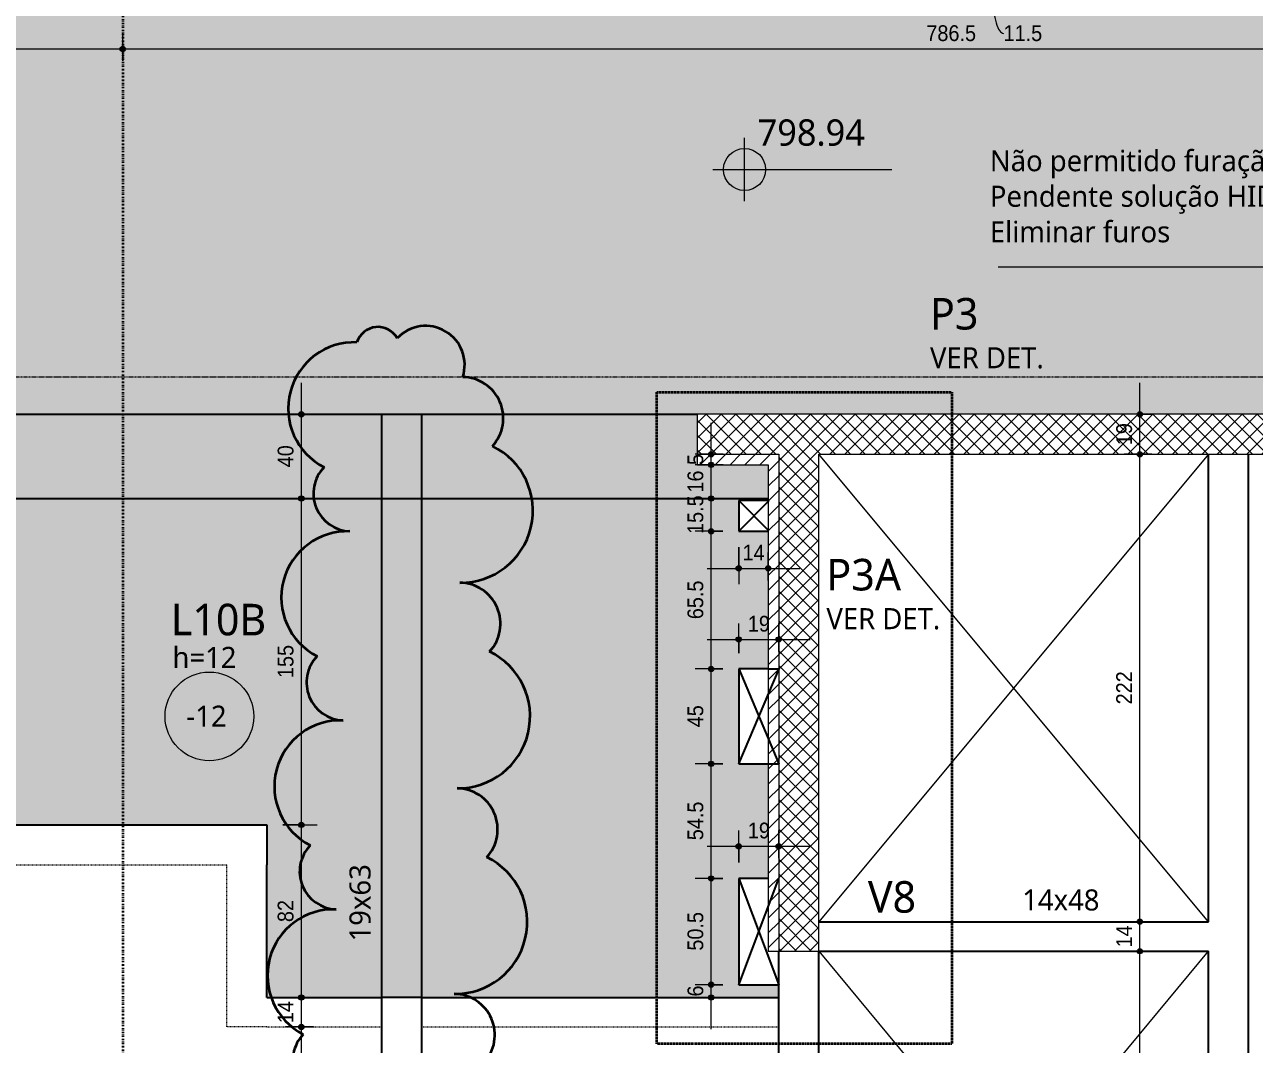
# Model space of a CAD drawing. Extents: x -1981 to 38708, y -3196 to 88064.
# Drawn here: x -705 to -121, y 408 to 892 of the extents above; entities that cross this region are included whole.
import ezdxf

# ---------------------------------------------------------------- set-up
doc = ezdxf.new("R2010")
doc.units = 0
for name, pattern in [('Aligning Line', [0.635, 0.3175, -0.3175]), ('Centro de 6 mm', [1.32, 0.6, -0.24, 0.24, -0.24]), ('Dash dot', [1.5875, 0.635, -0.47625, 0, -0.47625]), ('Hidden', [0.714375, 0.47625, -0.238125]), ('Traço', [0.635, 0.3175, -0.3175])]:
    doc.linetypes.add(name, pattern=pattern)
for name, color, linetype, lineweight in [('A-ANNO-DIMS', 7, 'Continuous', 9), ('A-ANNO-DIMS-50', 7, 'Continuous', 9), ('A-DETL', 7, 'Hidden', 18), ('A-DETL-GENF', 7, 'Continuous', 18), ('A-DETL-THIN', 7, 'Continuous', 25), ('A-FLOR', 7, 'Continuous', 25), ('A-FLOR-IDEN', 7, 'Continuous', 9), ('G-ANNO-DIMS', 7, 'Continuous', 9), ('G-ANNO-SYMB', 7, 'Continuous', 9), ('G-ANNO-TEXT', 7, 'Continuous', 9), ('S-BEAM', 7, 'Continuous', 25), ('S-BEAM-HDLN', 7, 'Traço', 25), ('S-BEAM-IDEN', 7, 'Continuous', 9), ('S-COLS', 7, 'Continuous', 25), ('S-COLS-IDEN', 7, 'Continuous', 9), ('S-GRID', 7, 'Continuous', 9)]:
    doc.layers.add(name, color=color, linetype=linetype, lineweight=lineweight)
doc.layers.add('G-ANNO-REVC', color=1, linetype='Continuous', lineweight=35, true_color=0xff0000)
doc.styles.add('Arial_1', font='arial.ttf', dxfattribs={"width": 0.9, "height": 7.5})
doc.styles.add('Gadugi', font='gadugi.ttf', dxfattribs={"height": 0.2})
doc.styles.add('Gadugi_1', font='gadugi.ttf', dxfattribs={"height": 15})
doc.styles.add('Gadugi_2', font='gadugi.ttf', dxfattribs={"height": 10})
doc.styles.add('Gadugi_3', font='gadugi.ttf', dxfattribs={"height": 12.5})
doc.dimstyles.new('PED_1_5mm_ESQ', dxfattribs={"dimscale": 30.48, "dimtxt": 7.651945, "dimasz": 0.328084, "dimexe": 0.246063, "dimexo": 0.246063, "dimgap": 0.049213, "dimtad": 1, "dimdec": 1, "dimrnd": 0.5, "dimdsep": 46, "dimtxsty": 'Arial_1', "dimblk1": 'DOTSMALL', "dimblk2": 'DOTSMALL', "dimsah": 1, "dimcen": 0.09, "dimdle": 0.492126, "dimazin": 0, "dimtfac": 1, "dimtdec": 4, "dimtix": 1, "dimtmove": 0, "dimatfit": 3, "dimfxl": 1, "dimtvp": 1, "dimtolj": 1, "dimtzin": 0, "dimarcsym": 2})
doc.dimstyles.new('PED_1_5mm_ESQ_1', dxfattribs={"dimscale": 30.48, "dimtxt": 7.651945, "dimasz": 0.328084, "dimexe": 0.246063, "dimexo": 0.246063, "dimgap": 0.049213, "dimtad": 1, "dimdec": 1, "dimrnd": 0.5, "dimdsep": 46, "dimtxsty": 'Arial_1', "dimblk1": 'DOTSMALL', "dimblk2": 'DOTSMALL', "dimsah": 1, "dimcen": 0.09, "dimdle": 0.492126, "dimazin": 0, "dimtfac": 1, "dimtdec": 4, "dimtix": 1, "dimtmove": 1, "dimatfit": 3, "dimfxl": 1, "dimtvp": 1, "dimtolj": 1, "dimtzin": 0, "dimarcsym": 2})

# ---------------------------------------------------------------- blocks, each defined once
blk = doc.blocks.new('PED_TAG_PILAR_R04 - PILAR VER DET_-2523782-PL D 001 - FORMA DO 1º PAVIMENTO')
at = {"layer": 'S-COLS-IDEN', "insert": (0.115, -0.633), "char_height": 0.2, "width": 1.37089, "attachment_point": 1, "style": 'Gadugi'}
blk.add_mtext('VER DET.', dxfattribs=at)
blk = doc.blocks.new('Elevações de ponto - M_Cota de elevação - Alvo preenchido-10609-PL D 001 - FORMA DO 1º PAVIMENTO')
at = {"layer": 'G-ANNO-DIMS'}
h = blk.add_hatch(color=256, dxfattribs=at)
edge = h.paths.add_edge_path(flags=0)
edge.add_line((0, 0), (-0.2, 0))
edge.add_arc((0, 0), 0.2, 90, 180, ccw=False)
edge.add_line((0, 0.2), (0, 0))
h = blk.add_hatch(color=256, dxfattribs=at)
edge = h.paths.add_edge_path(flags=0)
edge.add_line((0, 0), (0.2, 0))
edge.add_arc((0, 0), 0.2, 270, 360, ccw=False)
edge.add_line((0, -0.2), (0, 0))
for p, q in [((0, -0.3), (0, 0.3)), ((-0.3, 0), (1.4, 0))]:
    blk.add_line(p, q, dxfattribs=at)
blk.add_circle((0, 0), 0.2, dxfattribs=at)
blk = doc.blocks.new('PED_TAG_LAJE_R03 - TÍTULO_ESPESSURA_REBAIXO-2582888-PL D 001 - FORMA DO 1º PAVIMENTO')
at = {"layer": 'A-FLOR-IDEN'}
blk.add_circle((-0.108, -0.761), 0.421, dxfattribs=at)
blk = doc.blocks.new('DIMBLOCK7-PL D 001 - FORMA DO 1º PAVIMENTO')
at = {"layer": 'A-ANNO-DIMS-50', "transparency": 16777216}
h = blk.add_hatch(color=256, dxfattribs=at)
edge = h.paths.add_edge_path(flags=0)
edge.add_arc((-1400.36, 880.67), 1.25, 0, 360)
h = blk.add_hatch(color=256, dxfattribs=at)
edge = h.paths.add_edge_path(flags=0)
edge.add_arc((-658.86, 880.67), 1.25, 0, 360)
for p, q in [((-1400.36, 714.62), (-1400.36, 888.17)), ((-658.86, 874.94), (-658.86, 888.17)), ((-1400.36, 880.67), (-658.86, 880.67)), ((-1400.36, 880.67), (-1400.36, 714.62)), ((-658.86, 880.67), (-658.86, 874.94))]:
    blk.add_line(p, q, dxfattribs=at)
for centre in [(-1400.36, 880.67), (-658.86, 880.67)]:
    blk.add_circle(centre, 1.25, dxfattribs=at)
at = {"layer": 'A-ANNO-DIMS-50', "color": 0, "transparency": 16777216, "insert": (-1041.27, 891.9), "char_height": 7.5, "width": 27.9708, "attachment_point": 1, "line_spacing_factor": 0.941778, "style": 'Arial_1'}
blk.add_mtext('741.5', dxfattribs=at)
blk = doc.blocks.new('_DotSmall')
at = {"color": 0, "linetype": 'ByBlock', "const_width": 0.5}
blk.add_lwpolyline([(-0.0625, 0, 1), (0.0625, 0, 1)], format="xyb", close=True, dxfattribs=at)
blk = doc.blocks.new('DIMBLOCK8-PL D 001 - FORMA DO 1º PAVIMENTO')
at = {"layer": 'A-ANNO-DIMS-50', "transparency": 16777216}
h = blk.add_hatch(color=256, dxfattribs=at)
edge = h.paths.add_edge_path(flags=0)
edge.add_arc((-658.86, 880.67), 1.25, 0, 360)
h = blk.add_hatch(color=256, dxfattribs=at)
edge = h.paths.add_edge_path(flags=0)
edge.add_arc((127.64, 880.67), 1.25, 0, 360)
for p, q in [((-658.86, 874.94), (-658.86, 888.17)), ((127.64, 874.94), (127.64, 888.17)), ((-658.86, 880.67), (127.64, 880.67)), ((-658.86, 880.67), (-658.86, 874.94)), ((127.64, 880.67), (127.64, 874.94))]:
    blk.add_line(p, q, dxfattribs=at)
for centre in [(-658.86, 880.67), (127.64, 880.67)]:
    blk.add_circle(centre, 1.25, dxfattribs=at)
at = {"layer": 'A-ANNO-DIMS-50', "color": 0, "transparency": 16777216, "insert": (-277.27, 891.9), "char_height": 7.5, "width": 27.9708, "attachment_point": 1, "line_spacing_factor": 0.941778, "style": 'Arial_1'}
blk.add_mtext('786.5', dxfattribs=at)
blk = doc.blocks.new('DIMBLOCK74-PL D 001 - FORMA DO 1º PAVIMENTO')
at = {"layer": 'A-ANNO-DIMS-50', "transparency": 16777216}
h = blk.add_hatch(color=256, dxfattribs=at)
edge = h.paths.add_edge_path(flags=0)
edge.add_arc((-574.05, 416.12), 1.25, 0, 360)
h = blk.add_hatch(color=256, dxfattribs=at)
edge = h.paths.add_edge_path(flags=0)
edge.add_arc((-574.05, -7.88), 1.25, 0, 360)
for p, q in [((-568.32, 416.12), (-581.55, 416.12)), ((-574.05, -7.88), (-574.05, 416.12)), ((-574.05, 416.12), (-568.32, 416.12)), ((-568.32, -7.88), (-581.55, -7.88)), ((-574.05, -7.88), (-568.32, -7.88))]:
    blk.add_line(p, q, dxfattribs=at)
for centre in [(-574.05, 416.12), (-574.05, -7.88)]:
    blk.add_circle(centre, 1.25, dxfattribs=at)
at = {"layer": 'A-ANNO-DIMS-50', "color": 0, "transparency": 16777216, "insert": (-585.29, 196.35), "char_height": 7.5, "width": 18.6472, "attachment_point": 1, "rotation": 90, "line_spacing_factor": 0.941778, "style": 'Arial_1'}
blk.add_mtext('424', dxfattribs=at)
blk = doc.blocks.new('DIMBLOCK75-PL D 001 - FORMA DO 1º PAVIMENTO')
at = {"layer": 'A-ANNO-DIMS-50', "transparency": 16777216}
h = blk.add_hatch(color=256, dxfattribs=at)
edge = h.paths.add_edge_path(flags=0)
edge.add_arc((-574.05, 430.12), 1.25, 0, 360)
h = blk.add_hatch(color=256, dxfattribs=at)
edge = h.paths.add_edge_path(flags=0)
edge.add_arc((-574.05, 416.12), 1.25, 0, 360)
for p, q in [((-568.32, 430.12), (-581.55, 430.12)), ((-574.05, 416.12), (-574.05, 430.12)), ((-574.05, 430.12), (-568.32, 430.12)), ((-568.32, 416.12), (-581.55, 416.12)), ((-574.05, 416.12), (-568.32, 416.12))]:
    blk.add_line(p, q, dxfattribs=at)
for centre in [(-574.05, 430.12), (-574.05, 416.12)]:
    blk.add_circle(centre, 1.25, dxfattribs=at)
at = {"layer": 'A-ANNO-DIMS-50', "color": 0, "transparency": 16777216, "insert": (-585.29, 417.94), "char_height": 7.5, "width": 12.4315, "attachment_point": 1, "rotation": 90, "line_spacing_factor": 0.941778, "style": 'Arial_1'}
blk.add_mtext('14', dxfattribs=at)
blk = doc.blocks.new('DIMBLOCK76-PL D 001 - FORMA DO 1º PAVIMENTO')
at = {"layer": 'A-ANNO-DIMS-50', "transparency": 16777216}
h = blk.add_hatch(color=256, dxfattribs=at)
edge = h.paths.add_edge_path(flags=0)
edge.add_arc((-574.05, 512.12), 1.25, 0, 360)
h = blk.add_hatch(color=256, dxfattribs=at)
edge = h.paths.add_edge_path(flags=0)
edge.add_arc((-574.05, 430.12), 1.25, 0, 360)
for p, q in [((-582.86, 512.12), (-566.55, 512.12)), ((-574.05, 512.12), (-582.86, 512.12)), ((-574.05, 430.12), (-574.05, 512.12)), ((-568.32, 430.12), (-581.55, 430.12)), ((-574.05, 430.12), (-568.32, 430.12))]:
    blk.add_line(p, q, dxfattribs=at)
for centre in [(-574.05, 512.12), (-574.05, 430.12)]:
    blk.add_circle(centre, 1.25, dxfattribs=at)
at = {"layer": 'A-ANNO-DIMS-50', "color": 0, "transparency": 16777216, "insert": (-585.29, 465.94), "char_height": 7.5, "width": 12.4315, "attachment_point": 1, "rotation": 90, "line_spacing_factor": 0.941778, "style": 'Arial_1'}
blk.add_mtext('82', dxfattribs=at)
blk = doc.blocks.new('DIMBLOCK77-PL D 001 - FORMA DO 1º PAVIMENTO')
at = {"layer": 'A-ANNO-DIMS-50', "transparency": 16777216}
h = blk.add_hatch(color=256, dxfattribs=at)
edge = h.paths.add_edge_path(flags=0)
edge.add_arc((-574.05, 667.12), 1.25, 0, 360)
h = blk.add_hatch(color=256, dxfattribs=at)
edge = h.paths.add_edge_path(flags=0)
edge.add_arc((-574.05, 512.12), 1.25, 0, 360)
for p, q in [((-568.32, 667.12), (-581.55, 667.12)), ((-574.05, 512.12), (-574.05, 667.12)), ((-574.05, 667.12), (-568.32, 667.12)), ((-582.86, 512.12), (-566.55, 512.12)), ((-574.05, 512.12), (-582.86, 512.12))]:
    blk.add_line(p, q, dxfattribs=at)
for centre in [(-574.05, 667.12), (-574.05, 512.12)]:
    blk.add_circle(centre, 1.25, dxfattribs=at)
at = {"layer": 'A-ANNO-DIMS-50', "color": 0, "transparency": 16777216, "insert": (-585.29, 581.85), "char_height": 7.5, "width": 18.6472, "attachment_point": 1, "rotation": 90, "line_spacing_factor": 0.941778, "style": 'Arial_1'}
blk.add_mtext('155', dxfattribs=at)
blk = doc.blocks.new('DIMBLOCK78-PL D 001 - FORMA DO 1º PAVIMENTO')
at = {"layer": 'A-ANNO-DIMS-50', "transparency": 16777216}
h = blk.add_hatch(color=256, dxfattribs=at)
edge = h.paths.add_edge_path(flags=0)
edge.add_arc((-574.05, 707.12), 1.25, 0, 360)
h = blk.add_hatch(color=256, dxfattribs=at)
edge = h.paths.add_edge_path(flags=0)
edge.add_arc((-574.05, 667.12), 1.25, 0, 360)
for p, q in [((-574.05, 667.12), (-574.05, 722.12)), ((-568.32, 707.12), (-581.55, 707.12)), ((-574.05, 707.12), (-568.32, 707.12)), ((-568.32, 667.12), (-581.55, 667.12)), ((-574.05, 667.12), (-568.32, 667.12))]:
    blk.add_line(p, q, dxfattribs=at)
for centre in [(-574.05, 707.12), (-574.05, 667.12)]:
    blk.add_circle(centre, 1.25, dxfattribs=at)
at = {"layer": 'A-ANNO-DIMS-50', "color": 0, "transparency": 16777216, "insert": (-585.29, 681.94), "char_height": 7.5, "width": 12.4315, "attachment_point": 1, "rotation": 90, "line_spacing_factor": 0.941778, "style": 'Arial_1'}
blk.add_mtext('40', dxfattribs=at)
blk = doc.blocks.new('DIMBLOCK91-PL D 001 - FORMA DO 1º PAVIMENTO')
at = {"layer": 'A-ANNO-DIMS-50', "transparency": 16777216}
h = blk.add_hatch(color=256, dxfattribs=at)
edge = h.paths.add_edge_path(flags=0)
edge.add_arc((-175.87, 452.12), 1.25, 0, 360)
h = blk.add_hatch(color=256, dxfattribs=at)
edge = h.paths.add_edge_path(flags=0)
edge.add_arc((-175.87, 229.12), 1.25, 0, 360)
for p, q in [((-170.14, 452.12), (-183.37, 452.12)), ((-175.87, 229.12), (-175.87, 452.12)), ((-175.87, 452.12), (-170.14, 452.12)), ((-170.14, 229.12), (-183.37, 229.12)), ((-175.87, 229.12), (-170.14, 229.12))]:
    blk.add_line(p, q, dxfattribs=at)
for centre in [(-175.87, 452.12), (-175.87, 229.12)]:
    blk.add_circle(centre, 1.25, dxfattribs=at)
at = {"layer": 'A-ANNO-DIMS-50', "color": 0, "transparency": 16777216, "insert": (-187.11, 332.85), "char_height": 7.5, "width": 18.6472, "attachment_point": 1, "rotation": 90, "line_spacing_factor": 0.941778, "style": 'Arial_1'}
blk.add_mtext('223', dxfattribs=at)
blk = doc.blocks.new('DIMBLOCK92-PL D 001 - FORMA DO 1º PAVIMENTO')
at = {"layer": 'A-ANNO-DIMS-50', "transparency": 16777216}
h = blk.add_hatch(color=256, dxfattribs=at)
edge = h.paths.add_edge_path(flags=0)
edge.add_arc((-175.87, 466.12), 1.25, 0, 360)
h = blk.add_hatch(color=256, dxfattribs=at)
edge = h.paths.add_edge_path(flags=0)
edge.add_arc((-175.87, 452.12), 1.25, 0, 360)
for p, q in [((-170.14, 466.12), (-183.37, 466.12)), ((-175.87, 452.12), (-175.87, 466.12)), ((-175.87, 466.12), (-170.14, 466.12)), ((-170.14, 452.12), (-183.37, 452.12)), ((-175.87, 452.12), (-170.14, 452.12))]:
    blk.add_line(p, q, dxfattribs=at)
for centre in [(-175.87, 466.12), (-175.87, 452.12)]:
    blk.add_circle(centre, 1.25, dxfattribs=at)
at = {"layer": 'A-ANNO-DIMS-50', "color": 0, "transparency": 16777216, "insert": (-187.11, 453.94), "char_height": 7.5, "width": 12.4315, "attachment_point": 1, "rotation": 90, "line_spacing_factor": 0.941778, "style": 'Arial_1'}
blk.add_mtext('14', dxfattribs=at)
blk = doc.blocks.new('DIMBLOCK93-PL D 001 - FORMA DO 1º PAVIMENTO')
at = {"layer": 'A-ANNO-DIMS-50', "transparency": 16777216}
h = blk.add_hatch(color=256, dxfattribs=at)
edge = h.paths.add_edge_path(flags=0)
edge.add_arc((-175.87, 688.12), 1.25, 0, 360)
h = blk.add_hatch(color=256, dxfattribs=at)
edge = h.paths.add_edge_path(flags=0)
edge.add_arc((-175.87, 466.12), 1.25, 0, 360)
for p, q in [((-170.14, 688.12), (-183.37, 688.12)), ((-175.87, 466.12), (-175.87, 688.12)), ((-175.87, 688.12), (-170.14, 688.12)), ((-170.14, 466.12), (-183.37, 466.12)), ((-175.87, 466.12), (-170.14, 466.12))]:
    blk.add_line(p, q, dxfattribs=at)
for centre in [(-175.87, 688.12), (-175.87, 466.12)]:
    blk.add_circle(centre, 1.25, dxfattribs=at)
at = {"layer": 'A-ANNO-DIMS-50', "color": 0, "transparency": 16777216, "insert": (-187.11, 569.35), "char_height": 7.5, "width": 18.6472, "attachment_point": 1, "rotation": 90, "line_spacing_factor": 0.941778, "style": 'Arial_1'}
blk.add_mtext('222', dxfattribs=at)
blk = doc.blocks.new('DIMBLOCK94-PL D 001 - FORMA DO 1º PAVIMENTO')
at = {"layer": 'A-ANNO-DIMS-50', "transparency": 16777216}
h = blk.add_hatch(color=256, dxfattribs=at)
edge = h.paths.add_edge_path(flags=0)
edge.add_arc((-175.87, 707.12), 1.25, 0, 360)
h = blk.add_hatch(color=256, dxfattribs=at)
edge = h.paths.add_edge_path(flags=0)
edge.add_arc((-175.87, 688.12), 1.25, 0, 360)
for p, q in [((-175.87, 688.12), (-175.87, 722.12)), ((-170.14, 707.12), (-183.37, 707.12)), ((-175.87, 707.12), (-170.14, 707.12)), ((-170.14, 688.12), (-183.37, 688.12)), ((-175.87, 688.12), (-170.14, 688.12))]:
    blk.add_line(p, q, dxfattribs=at)
for centre in [(-175.87, 707.12), (-175.87, 688.12)]:
    blk.add_circle(centre, 1.25, dxfattribs=at)
at = {"layer": 'A-ANNO-DIMS-50', "color": 0, "transparency": 16777216, "insert": (-187.11, 692.44), "char_height": 7.5, "width": 12.4315, "attachment_point": 1, "rotation": 90, "line_spacing_factor": 0.941778, "style": 'Arial_1'}
blk.add_mtext('19', dxfattribs=at)
blk = doc.blocks.new('DIMBLOCK242-PL D 001 - FORMA DO 1º PAVIMENTO')
at = {"layer": 'A-ANNO-DIMS-50', "transparency": 16777216}
h = blk.add_hatch(color=256, dxfattribs=at)
edge = h.paths.add_edge_path(flags=0)
edge.add_arc((-379.47, 436.21), 1.25, 0, 360)
h = blk.add_hatch(color=256, dxfattribs=at)
edge = h.paths.add_edge_path(flags=0)
edge.add_arc((-379.47, 430.12), 1.25, 0, 360)
for p, q in [((-373.86, 436.21), (-386.97, 436.21)), ((-379.47, 415.12), (-379.47, 436.21)), ((-379.47, 436.21), (-373.86, 436.21)), ((-373.74, 430.12), (-386.97, 430.12)), ((-379.47, 430.12), (-373.74, 430.12))]:
    blk.add_line(p, q, dxfattribs=at)
for centre in [(-379.47, 436.21), (-379.47, 430.12)]:
    blk.add_circle(centre, 1.25, dxfattribs=at)
at = {"layer": 'A-ANNO-DIMS-50', "color": 0, "transparency": 16777216, "insert": (-390.7, 430.58), "char_height": 7.5, "width": 6.2157, "attachment_point": 1, "rotation": 90, "line_spacing_factor": 0.941778, "style": 'Arial_1'}
blk.add_mtext('6', dxfattribs=at)
blk = doc.blocks.new('DIMBLOCK243-PL D 001 - FORMA DO 1º PAVIMENTO')
at = {"layer": 'A-ANNO-DIMS-50', "transparency": 16777216}
h = blk.add_hatch(color=256, dxfattribs=at)
edge = h.paths.add_edge_path(flags=0)
edge.add_arc((-379.47, 486.68), 1.25, 0, 360)
h = blk.add_hatch(color=256, dxfattribs=at)
edge = h.paths.add_edge_path(flags=0)
edge.add_arc((-379.47, 436.21), 1.25, 0, 360)
for p, q in [((-373.86, 486.68), (-386.97, 486.68)), ((-379.47, 436.21), (-379.47, 486.68)), ((-379.47, 486.68), (-373.86, 486.68)), ((-373.86, 436.21), (-386.97, 436.21)), ((-379.47, 436.21), (-373.86, 436.21))]:
    blk.add_line(p, q, dxfattribs=at)
for centre in [(-379.47, 486.68), (-379.47, 436.21)]:
    blk.add_circle(centre, 1.25, dxfattribs=at)
at = {"layer": 'A-ANNO-DIMS-50', "color": 0, "transparency": 16777216, "insert": (-390.7, 452.38), "char_height": 7.5, "width": 21.7551, "attachment_point": 1, "rotation": 90, "line_spacing_factor": 0.941778, "style": 'Arial_1'}
blk.add_mtext('50.5', dxfattribs=at)
blk = doc.blocks.new('DIMBLOCK244-PL D 001 - FORMA DO 1º PAVIMENTO')
at = {"layer": 'A-ANNO-DIMS-50', "transparency": 16777216}
h = blk.add_hatch(color=256, dxfattribs=at)
edge = h.paths.add_edge_path(flags=0)
edge.add_arc((-379.47, 541.1), 1.25, 0, 360)
h = blk.add_hatch(color=256, dxfattribs=at)
edge = h.paths.add_edge_path(flags=0)
edge.add_arc((-379.47, 486.68), 1.25, 0, 360)
for p, q in [((-373.86, 541.1), (-386.97, 541.1)), ((-379.47, 486.68), (-379.47, 541.1)), ((-379.47, 541.1), (-373.86, 541.1)), ((-373.86, 486.68), (-386.97, 486.68)), ((-379.47, 486.68), (-373.86, 486.68))]:
    blk.add_line(p, q, dxfattribs=at)
for centre in [(-379.47, 541.1), (-379.47, 486.68)]:
    blk.add_circle(centre, 1.25, dxfattribs=at)
at = {"layer": 'A-ANNO-DIMS-50', "color": 0, "transparency": 16777216, "insert": (-390.7, 504.82), "char_height": 7.5, "width": 21.7551, "attachment_point": 1, "rotation": 90, "line_spacing_factor": 0.941778, "style": 'Arial_1'}
blk.add_mtext('54.5', dxfattribs=at)
blk = doc.blocks.new('DIMBLOCK245-PL D 001 - FORMA DO 1º PAVIMENTO')
at = {"layer": 'A-ANNO-DIMS-50', "transparency": 16777216}
h = blk.add_hatch(color=256, dxfattribs=at)
edge = h.paths.add_edge_path(flags=0)
edge.add_arc((-379.47, 586.17), 1.25, 0, 360)
h = blk.add_hatch(color=256, dxfattribs=at)
edge = h.paths.add_edge_path(flags=0)
edge.add_arc((-379.47, 541.1), 1.25, 0, 360)
for p, q in [((-373.86, 586.17), (-386.97, 586.17)), ((-379.47, 541.1), (-379.47, 586.17)), ((-379.47, 586.17), (-373.86, 586.17)), ((-373.86, 541.1), (-386.97, 541.1)), ((-379.47, 541.1), (-373.86, 541.1))]:
    blk.add_line(p, q, dxfattribs=at)
for centre in [(-379.47, 586.17), (-379.47, 541.1)]:
    blk.add_circle(centre, 1.25, dxfattribs=at)
at = {"layer": 'A-ANNO-DIMS-50', "color": 0, "transparency": 16777216, "insert": (-390.7, 558.46), "char_height": 7.5, "width": 12.4315, "attachment_point": 1, "rotation": 90, "line_spacing_factor": 0.941778, "style": 'Arial_1'}
blk.add_mtext('45', dxfattribs=at)
blk = doc.blocks.new('DIMBLOCK246-PL D 001 - FORMA DO 1º PAVIMENTO')
at = {"layer": 'A-ANNO-DIMS-50', "transparency": 16777216}
h = blk.add_hatch(color=256, dxfattribs=at)
edge = h.paths.add_edge_path(flags=0)
edge.add_arc((-379.47, 651.58), 1.25, 0, 360)
h = blk.add_hatch(color=256, dxfattribs=at)
edge = h.paths.add_edge_path(flags=0)
edge.add_arc((-379.47, 586.17), 1.25, 0, 360)
for p, q in [((-373.86, 651.58), (-386.97, 651.58)), ((-379.47, 586.17), (-379.47, 651.58)), ((-379.47, 651.58), (-373.86, 651.58)), ((-373.86, 586.17), (-386.97, 586.17)), ((-379.47, 586.17), (-373.86, 586.17))]:
    blk.add_line(p, q, dxfattribs=at)
for centre in [(-379.47, 651.58), (-379.47, 586.17)]:
    blk.add_circle(centre, 1.25, dxfattribs=at)
at = {"layer": 'A-ANNO-DIMS-50', "color": 0, "transparency": 16777216, "insert": (-390.7, 609.81), "char_height": 7.5, "width": 21.7551, "attachment_point": 1, "rotation": 90, "line_spacing_factor": 0.941778, "style": 'Arial_1'}
blk.add_mtext('65.5', dxfattribs=at)
blk = doc.blocks.new('DIMBLOCK247-PL D 001 - FORMA DO 1º PAVIMENTO')
at = {"layer": 'A-ANNO-DIMS-50', "transparency": 16777216}
h = blk.add_hatch(color=256, dxfattribs=at)
edge = h.paths.add_edge_path(flags=0)
edge.add_arc((-379.47, 667.12), 1.25, 0, 360)
h = blk.add_hatch(color=256, dxfattribs=at)
edge = h.paths.add_edge_path(flags=0)
edge.add_arc((-379.47, 651.58), 1.25, 0, 360)
for p, q in [((-373.74, 667.12), (-386.97, 667.12)), ((-379.47, 651.58), (-379.47, 667.12)), ((-379.47, 667.12), (-373.74, 667.12)), ((-373.86, 651.58), (-386.97, 651.58)), ((-379.47, 651.58), (-373.86, 651.58))]:
    blk.add_line(p, q, dxfattribs=at)
for centre in [(-379.47, 667.12), (-379.47, 651.58)]:
    blk.add_circle(centre, 1.25, dxfattribs=at)
at = {"layer": 'A-ANNO-DIMS-50', "color": 0, "transparency": 16777216, "insert": (-390.7, 650.29), "char_height": 7.5, "width": 21.7551, "attachment_point": 1, "rotation": 90, "line_spacing_factor": 0.941778, "style": 'Arial_1'}
blk.add_mtext('15.5', dxfattribs=at)
blk = doc.blocks.new('DIMBLOCK248-PL D 001 - FORMA DO 1º PAVIMENTO')
at = {"layer": 'A-ANNO-DIMS-50', "transparency": 16777216}
h = blk.add_hatch(color=256, dxfattribs=at)
edge = h.paths.add_edge_path(flags=0)
edge.add_arc((-379.47, 683.12), 1.25, 0, 360)
h = blk.add_hatch(color=256, dxfattribs=at)
edge = h.paths.add_edge_path(flags=0)
edge.add_arc((-379.47, 667.12), 1.25, 0, 360)
for p, q in [((-373.74, 683.12), (-386.97, 683.12)), ((-379.47, 667.12), (-379.47, 683.12)), ((-379.47, 683.12), (-373.74, 683.12)), ((-373.74, 667.12), (-386.97, 667.12)), ((-379.47, 667.12), (-373.74, 667.12))]:
    blk.add_line(p, q, dxfattribs=at)
for centre in [(-379.47, 683.12), (-379.47, 667.12)]:
    blk.add_circle(centre, 1.25, dxfattribs=at)
at = {"layer": 'A-ANNO-DIMS-50', "color": 0, "transparency": 16777216, "insert": (-390.7, 669.94), "char_height": 7.5, "width": 12.4315, "attachment_point": 1, "rotation": 90, "line_spacing_factor": 0.941778, "style": 'Arial_1'}
blk.add_mtext('16', dxfattribs=at)
blk = doc.blocks.new('DIMBLOCK249-PL D 001 - FORMA DO 1º PAVIMENTO')
at = {"layer": 'A-ANNO-DIMS-50', "transparency": 16777216}
h = blk.add_hatch(color=256, dxfattribs=at)
edge = h.paths.add_edge_path(flags=0)
edge.add_arc((-379.47, 688.12), 1.25, 0, 360)
h = blk.add_hatch(color=256, dxfattribs=at)
edge = h.paths.add_edge_path(flags=0)
edge.add_arc((-379.47, 683.12), 1.25, 0, 360)
for p, q in [((-379.47, 683.12), (-379.47, 703.12)), ((-373.74, 688.12), (-386.97, 688.12)), ((-379.47, 688.12), (-373.74, 688.12)), ((-373.74, 683.12), (-386.97, 683.12)), ((-379.47, 683.12), (-373.74, 683.12))]:
    blk.add_line(p, q, dxfattribs=at)
for centre in [(-379.47, 688.12), (-379.47, 683.12)]:
    blk.add_circle(centre, 1.25, dxfattribs=at)
at = {"layer": 'A-ANNO-DIMS-50', "color": 0, "transparency": 16777216, "insert": (-390.7, 683.03), "char_height": 7.5, "width": 6.2157, "attachment_point": 1, "rotation": 90, "line_spacing_factor": 0.941778, "style": 'Arial_1'}
blk.add_mtext('5', dxfattribs=at)
blk = doc.blocks.new('DIMBLOCK250-PL D 001 - FORMA DO 1º PAVIMENTO')
at = {"layer": 'A-ANNO-DIMS-50', "transparency": 16777216}
h = blk.add_hatch(color=256, dxfattribs=at)
edge = h.paths.add_edge_path(flags=0)
edge.add_arc((-366.36, 633.96), 1.25, 0, 360)
h = blk.add_hatch(color=256, dxfattribs=at)
edge = h.paths.add_edge_path(flags=0)
edge.add_arc((-352.36, 633.96), 1.25, 0, 360)
for p, q in [((-366.36, 644.08), (-366.36, 626.46)), ((-366.36, 633.96), (-366.36, 644.08)), ((-352.36, 628.23), (-352.36, 641.46)), ((-381.36, 633.96), (-337.36, 633.96)), ((-352.36, 633.96), (-352.36, 628.23))]:
    blk.add_line(p, q, dxfattribs=at)
for centre in [(-366.36, 633.96), (-352.36, 633.96)]:
    blk.add_circle(centre, 1.25, dxfattribs=at)
at = {"layer": 'A-ANNO-DIMS-50', "color": 0, "transparency": 16777216, "insert": (-364.54, 645.2), "char_height": 7.5, "width": 12.4315, "attachment_point": 1, "line_spacing_factor": 0.941778, "style": 'Arial_1'}
blk.add_mtext('14', dxfattribs=at)
blk = doc.blocks.new('DIMBLOCK251-PL D 001 - FORMA DO 1º PAVIMENTO')
at = {"layer": 'A-ANNO-DIMS-50', "transparency": 16777216}
h = blk.add_hatch(color=256, dxfattribs=at)
edge = h.paths.add_edge_path(flags=0)
edge.add_arc((-366.36, 600.19), 1.25, 0, 360)
h = blk.add_hatch(color=256, dxfattribs=at)
edge = h.paths.add_edge_path(flags=0)
edge.add_arc((-347.36, 600.19), 1.25, 0, 360)
for p, q in [((-366.36, 593.67), (-366.36, 607.69)), ((-347.36, 594.45), (-347.36, 607.69)), ((-381.36, 600.19), (-332.36, 600.19)), ((-366.36, 600.19), (-366.36, 593.67)), ((-347.36, 600.19), (-347.36, 594.45))]:
    blk.add_line(p, q, dxfattribs=at)
for centre in [(-366.36, 600.19), (-347.36, 600.19)]:
    blk.add_circle(centre, 1.25, dxfattribs=at)
at = {"layer": 'A-ANNO-DIMS-50', "color": 0, "transparency": 16777216, "insert": (-362.04, 611.42), "char_height": 7.5, "width": 12.4315, "attachment_point": 1, "line_spacing_factor": 0.941778, "style": 'Arial_1'}
blk.add_mtext('19', dxfattribs=at)
blk = doc.blocks.new('DIMBLOCK252-PL D 001 - FORMA DO 1º PAVIMENTO')
at = {"layer": 'A-ANNO-DIMS-50', "transparency": 16777216}
h = blk.add_hatch(color=256, dxfattribs=at)
edge = h.paths.add_edge_path(flags=0)
edge.add_arc((-366.36, 501.96), 1.25, 0, 360)
h = blk.add_hatch(color=256, dxfattribs=at)
edge = h.paths.add_edge_path(flags=0)
edge.add_arc((-347.36, 501.96), 1.25, 0, 360)
for p, q in [((-366.36, 494.18), (-366.36, 509.46)), ((-347.36, 496.23), (-347.36, 509.46)), ((-381.36, 501.96), (-332.36, 501.96)), ((-366.36, 501.96), (-366.36, 494.18)), ((-347.36, 501.96), (-347.36, 496.23))]:
    blk.add_line(p, q, dxfattribs=at)
for centre in [(-366.36, 501.96), (-347.36, 501.96)]:
    blk.add_circle(centre, 1.25, dxfattribs=at)
at = {"layer": 'A-ANNO-DIMS-50', "color": 0, "transparency": 16777216, "insert": (-362.04, 513.2), "char_height": 7.5, "width": 12.4315, "attachment_point": 1, "line_spacing_factor": 0.941778, "style": 'Arial_1'}
blk.add_mtext('19', dxfattribs=at)
blk = doc.blocks.new('DIMBLOCK278-PL D 001 - FORMA DO 1º PAVIMENTO')
at = {"layer": 'A-ANNO-DIMS-50', "transparency": 16777216}
h = blk.add_hatch(color=256, dxfattribs=at)
edge = h.paths.add_edge_path(flags=0)
edge.add_arc((-251.36, 905.02), 1.25, 0, 360)
h = blk.add_hatch(color=256, dxfattribs=at)
edge = h.paths.add_edge_path(flags=0)
edge.add_arc((-239.86, 905.02), 1.25, 0, 360)
for p, q in [((-251.36, 930.62), (-251.36, 897.52)), ((-251.36, 905.02), (-251.36, 930.62)), ((-239.86, 930.62), (-239.86, 897.52)), ((-239.86, 905.02), (-239.86, 930.62)), ((-251.36, 905.02), (-224.86, 905.02))]:
    blk.add_line(p, q, dxfattribs=at)
for centre in [(-251.36, 905.02), (-239.86, 905.02)]:
    blk.add_circle(centre, 1.25, dxfattribs=at)
blk.add_ellipse((-240.61, 905.02), major_axis=(0, 16.96), ratio=0.294985, start_param=1.570796, end_param=3.141593, dxfattribs=at)
at = {"layer": 'A-ANNO-DIMS-50', "color": 0, "transparency": 16777216, "insert": (-240.61, 891.9), "char_height": 7.5, "width": 21.7551, "attachment_point": 1, "line_spacing_factor": 0.941778, "style": 'Arial_1'}
blk.add_mtext('11.5', dxfattribs=at)
blk = doc.blocks.new('Family - ___-3852453-PL D 001 - FORMA DO 1º PAVIMENTO')
at = {"layer": 'G-ANNO-REVC'}
for centre, radius, start, end in [((-537.64, 738.01), 10.59, 30.01139, 161.8217), ((-515.01, 730.58), 18.53, 341.8217, 136.61294), ((-548.85, 709.9), 31.44, 87.90599, 242.69723), ((-497.67, 705.27), 19.53, 317.4029, 89.21322), ((-498.27, 661.33), 34.18, 269.21322, 64.00445), ((-550.33, 669.5), 17.97, 136.09568, 267.90599), ((-552.13, 620.12), 31.44, 87.90599, 242.69723), ((-499.01, 607.62), 19.53, 317.4029, 89.21322), ((-553.61, 579.72), 17.97, 136.09568, 267.90599), ((-499.61, 563.68), 34.18, 269.21322, 64.00445), ((-555.42, 530.34), 31.44, 87.90599, 242.69723), ((-500.35, 509.97), 19.53, 317.4029, 89.21322), ((-556.89, 489.94), 17.97, 136.09568, 267.90599), ((-500.95, 466.03), 34.18, 269.21322, 64.00445), ((-558.7, 440.57), 31.44, 87.90599, 242.69723), ((-501.69, 412.33), 19.53, 317.4029, 89.21322), ((-560.18, 400.17), 17.97, 136.09568, 267.90599)]:
    blk.add_arc(centre, radius, start, end, dxfattribs=at)

msp = doc.modelspace()

# ---------------------------------------------------------------- hatches: boundary and pattern name
at = {"layer": 'A-DETL-GENF', "true_color": 0x0000ff}
h = msp.add_hatch(dxfattribs=at)
h.set_pattern_fill('FP_2', color=5, style=0, pattern_type=2)
h.set_pattern_definition([(45, (0, 0), (-3.535534, 3.535534), []), (135, (0, 0), (-3.535534, -3.535534), [])])
h.paths.add_polyline_path([(112.14, 452.12), (112.14, 688.12), (150.88, 688.12), (150.88, 707.12), (-386.11, 707.12), (-386.11, 688.12), (-347.36, 688.12), (-347.36, 452.12), (-328.36, 452.12), (-328.36, 688.12), (93.14, 688.12), (93.14, 452.12)], flags=0)
at = {"layer": 'A-DETL-GENF', "true_color": 0x808080}
h = msp.add_hatch(dxfattribs=at)
h.set_pattern_fill('FP_1', color=8, style=0, pattern_type=2)
h.set_pattern_definition([(45, (0, 0), (-3.535534, 3.535534), [])])
h.paths.add_polyline_path([(-347.36, 452.12), (-347.36, 688.12), (-386.11, 688.12), (-386.11, 683.12), (-352.36, 683.12), (-352.36, 452.12)], flags=0)
at = {"layer": 'A-FLOR', "true_color": 0xccffcc}
msp.add_hatch(color=254, dxfattribs=at).paths.add_polyline_path([(-1738.86, 533.55), (-1400.36, 533.55), (-1400.36, 707.12), (127.64, 707.12), (127.64, 938.12), (-1739.87, 938.12), (-1739.87, 533.55)], flags=0)
h = msp.add_hatch(color=254, dxfattribs=at)
h.paths.add_polyline_path([(-352.36, 430.12), (-347.36, 430.12), (-347.36, 436.21), (-366.36, 436.21), (-366.36, 486.68), (-352.36, 486.68), (-352.36, 541.1), (-366.36, 541.1), (-366.36, 586.17), (-352.36, 586.17), (-352.36, 651.58), (-366.36, 651.58), (-366.36, 666.11), (-352.36, 666.11), (-352.36, 667.12), (-516.86, 667.12), (-516.86, 430.12), (-365.95, 430.12)], flags=0)
h.paths.add_polyline_path([(-590.36, 430.12), (-535.86, 430.12), (-535.86, 667.12), (-852.36, 667.12), (-852.36, 512.12), (-590.36, 512.12), (-590.36, 485.65)], flags=0)
at = {"layer": 'S-BEAM', "true_color": 0xccffcc}
h = msp.add_hatch(color=254, dxfattribs=at)
h.paths.add_polyline_path([(-850.86, 667.12), (-535.86, 667.12), (-535.86, 707.12), (-852.36, 707.12), (-852.36, 667.12)], flags=0)
h.paths.add_polyline_path([(-352.36, 667.12), (-352.36, 683.12), (-386.11, 683.12), (-386.11, 707.12), (-516.86, 707.12), (-516.86, 667.12), (-365.95, 667.12)], flags=0)
msp.add_hatch(color=254, dxfattribs=at).paths.add_polyline_path([(-516.86, 430.12), (-516.86, 707.12), (-535.86, 707.12), (-535.86, 430.12)], flags=0)
at = {"layer": 'S-COLS', "true_color": 0x808080}
msp.add_hatch(color=8, dxfattribs=at).paths.add_polyline_path([(-124.36, 707.12), (-124.36, 707.12), (-252.52, 707.12)], flags=0)

# ---------------------------------------------------------------- linework, layer by layer
at = {"layer": 'A-DETL', "color": 1, "lineweight": 35, "true_color": 0xff0000}
for p, q in [((-405.2, 717.62), (-265.2, 717.62)), ((-405.2, 408.18), (-405.2, 717.62)), ((-265.2, 717.62), (-265.2, 408.18)), ((-265.2, 408.18), (-405.2, 408.18))]:
    msp.add_line(p, q, dxfattribs=at)
at = {"layer": 'A-DETL', "linetype": 'Continuous'}
for p, q in [((150.88, 707.12), (-386.11, 707.12)), ((-386.11, 707.12), (-386.11, 688.12)), ((-386.11, 688.12), (-386.11, 683.12)), ((-386.11, 688.12), (-347.36, 688.12)), ((-347.36, 688.12), (-347.36, 452.12)), ((-328.36, 452.12), (-328.36, 688.12)), ((-328.36, 688.12), (93.14, 688.12)), ((-143.36, 466.12), (-328.36, 688.12)), ((-143.36, 688.12), (-328.36, 466.12)), ((-386.11, 683.12), (-352.36, 683.12)), ((-352.36, 683.12), (-352.36, 452.12)), ((-352.36, 452.12), (-347.36, 452.12)), ((-347.36, 452.12), (-328.36, 452.12)), ((-328.36, 229.12), (-143.36, 452.12)), ((-328.36, 452.12), (-143.36, 229.12))]:
    msp.add_line(p, q, dxfattribs=at)
at = {"layer": 'A-DETL', "linetype": 'Aligning Line'}
for p, q in [((-852.36, 493.12), (-609.36, 493.12)), ((-609.36, 416.12), (-609.36, 493.12)), ((-590.36, 416.12), (-609.36, 416.12)), ((-590.36, 416.12), (-535.86, 416.12)), ((-516.86, 416.12), (-347.36, 416.12))]:
    msp.add_line(p, q, dxfattribs=at)
at = {"layer": 'A-DETL-THIN'}
for p, q in [((-366.36, 666.11), (-352.36, 652.11)), ((-366.36, 651.58), (-351.83, 666.11)), ((-366.36, 586.17), (-347.36, 541.1)), ((-366.36, 541.1), (-347.23, 586.17)), ((-352.36, 586.17), (-347.23, 586.17)), ((-352.36, 541.1), (-347.36, 541.1)), ((-366.36, 486.68), (-347.36, 436.21)), ((-366.36, 436.21), (-347.36, 486.68))]:
    msp.add_line(p, q, dxfattribs=at)
at = {"layer": 'A-FLOR'}
for p, q in [((-352.36, 666.11), (-366.36, 666.11)), ((-366.36, 666.11), (-366.36, 651.58)), ((-366.36, 651.58), (-352.36, 651.58)), ((-352.36, 586.17), (-366.36, 586.17)), ((-366.36, 586.17), (-366.36, 541.1)), ((-366.36, 541.1), (-352.36, 541.1)), ((-352.36, 486.68), (-366.36, 486.68)), ((-366.36, 486.68), (-366.36, 436.21)), ((-366.36, 436.21), (-347.36, 436.21))]:
    msp.add_line(p, q, dxfattribs=at)
at = {"layer": 'G-ANNO-SYMB', "linetype": 'Centro de 6 mm'}
msp.add_line((1452.82, 724.8), (-1870.8, 724.8), dxfattribs=at)
at = {"layer": 'G-ANNO-TEXT'}
msp.add_line((26.74, 776.96), (-243.14, 776.96), dxfattribs=at)
at = {"layer": 'S-BEAM'}
for p, q in [((-852.36, 707.12), (-535.86, 707.12)), ((-535.86, 707.12), (-516.86, 707.12)), ((-535.86, 430.12), (-535.86, 707.12)), ((-516.86, 707.12), (-386.11, 707.12)), ((-516.86, 430.12), (-516.86, 707.12)), ((-143.36, 466.12), (-143.36, 688.12)), ((-124.36, 229.12), (-124.36, 688.12)), ((-852.36, 667.12), (-535.86, 667.12)), ((-516.86, 667.12), (-352.36, 667.12)), ((-852.36, 512.12), (-590.36, 512.12)), ((-590.36, 512.12), (-590.36, 493.12)), ((-590.36, 430.12), (-590.36, 493.12)), ((-328.36, 466.12), (-143.36, 466.12)), ((-347.36, 229.12), (-347.36, 452.12)), ((-328.36, 229.12), (-328.36, 452.12)), ((-328.36, 452.12), (-143.36, 452.12)), ((-143.36, 229.12), (-143.36, 452.12)), ((-590.36, 430.12), (-535.86, 430.12)), ((-535.86, -7.88), (-535.86, 430.12)), ((-516.86, -7.88), (-516.86, 430.12)), ((-516.86, 430.12), (-347.36, 430.12))]:
    msp.add_line(p, q, dxfattribs=at)
at = {"layer": 'S-BEAM-HDLN', "linetype": 'Continuous'}
for p, q in [((-535.86, 667.12), (-516.87, 667.12)), ((-516.86, 430.12), (-535.86, 430.12))]:
    msp.add_line(p, q, dxfattribs=at)
at = {"layer": 'S-GRID', "color": 6, "linetype": 'Dash dot', "lineweight": 35, "true_color": 0xff00ff}
msp.add_line((-658.86, 1107.38), (-658.86, -1105.7), dxfattribs=at)

# ---------------------------------------------------------------- block references
at = {"layer": 'A-FLOR-IDEN', "xscale": 49.99999999999998, "yscale": 49.99999999999998, "zscale": 49.99999999999998}
msp.add_blockref('PED_TAG_LAJE_R03 - TÍTULO_ESPESSURA_REBAIXO-2582888-PL D 001 - FORMA DO 1º PAVIMENTO', (-612.31, 601.7), dxfattribs=at)
at = {"layer": 'G-ANNO-DIMS', "xscale": 49.99999999999998, "yscale": 49.99999999999998, "zscale": 49.99999999999998}
msp.add_blockref('Elevações de ponto - M_Cota de elevação - Alvo preenchido-10609-PL D 001 - FORMA DO 1º PAVIMENTO', (-363.59, 823.38), dxfattribs=at)
at = {"layer": 'G-ANNO-REVC'}
msp.add_blockref('Family - ___-3852453-PL D 001 - FORMA DO 1º PAVIMENTO', (0, 0), dxfattribs=at)
at = {"layer": 'S-COLS-IDEN', "xscale": 49.99999999999998, "yscale": 49.99999999999998, "zscale": 49.99999999999998}
for p in [(-281.27, 770.63), (-330.47, 646.7)]:
    msp.add_blockref('PED_TAG_PILAR_R04 - PILAR VER DET_-2523782-PL D 001 - FORMA DO 1º PAVIMENTO', p, dxfattribs=at)

# ---------------------------------------------------------------- texts
at = {"layer": 'A-FLOR-IDEN', "attachment_point": 1}
for s, insert, char_height, width, style in [('L10B', (-636.03, 617.13), 15, 54.9156, 'Gadugi_1'), ('h=12', (-635.24, 596.66), 10, 39.6835, 'Gadugi_2'), ('-12', (-628.63, 568.75), 10, 25.2532, 'Gadugi_2')]:
    msp.add_mtext(s, dxfattribs=dict(at, insert=insert, char_height=char_height, width=width, style=style))
at = {"layer": 'G-ANNO-DIMS', "insert": (-357.38, 847.21), "char_height": 12.5, "width": 61.2919, "attachment_point": 1, "line_spacing_factor": 1.02016, "style": 'Gadugi_3'}
msp.add_mtext('798.94', dxfattribs=at)
at = {"layer": 'G-ANNO-TEXT', "char_height": 10, "attachment_point": 1, "style": 'Gadugi_2'}
for s, insert, width in [('Não permitido furação na viga de transição.', (-247.11, 832.56), 331.4978), ('Pendente solução HID/ARQ/TRISUL', (-247.11, 815.69), 268.9662), ('Eliminar furos', (-247.11, 798.83), 103.0168)]:
    msp.add_mtext(s, dxfattribs=dict(at, insert=insert, width=width))
at = {"layer": 'S-BEAM-IDEN', "insert": (-551.2, 456.75), "char_height": 10, "width": 44.8945, "attachment_point": 1, "rotation": 90, "style": 'Gadugi_2'}
msp.add_mtext('19x63', dxfattribs=at)
at = {"layer": 'S-BEAM-IDEN', "attachment_point": 1}
for s, insert, char_height, width, style in [('V8', (-305.03, 485.39), 15, 30.0633, 'Gadugi_1'), ('14x48', (-231.74, 481.46), 10, 44.8945, 'Gadugi_2')]:
    msp.add_mtext(s, dxfattribs=dict(at, insert=insert, char_height=char_height, width=width, style=style))
at = {"layer": 'S-COLS-IDEN', "char_height": 15, "attachment_point": 1, "style": 'Gadugi_1'}
for s, insert, width in [('P3', (-275.53, 762.39), 28.4599), ('P3A', (-324.73, 638.46), 44.8945)]:
    msp.add_mtext(s, dxfattribs=dict(at, insert=insert, width=width))

# ---------------------------------------------------------------- dimensions: what is measured, and where the dimension line sits
at = {"layer": 'A-ANNO-DIMS'}
dim = msp.add_linear_dim(base=(-239.86, 905.02), p1=(-251.36, 938.12), p2=(-239.86, 938.12), dimstyle='PED_1_5mm_ESQ_1', override={"dimpost": '<>', "dimfxl": 11.505493}, dxfattribs=at)
dim.commit()
dim.dimension.update_dxf_attribs({"geometry": 'DIMBLOCK278-PL D 001 - FORMA DO 1º PAVIMENTO', "text_midpoint": (-229.73, 886.9), "dimtype": 160})
for base, p1, p2, override, picture, middle in [((-658.86, 880.67), (-1400.36, 707.12), (-658.86, 882.44), {"dimpost": '<>', "dimfxl": 761.947928}, 'DIMBLOCK7-PL D 001 - FORMA DO 1º PAVIMENTO', (-1029.61, 886)), ((127.64, 880.67), (-658.86, 882.44), (127.64, 882.44), {"dimpost": '<>', "dimfxl": 786.49548}, 'DIMBLOCK8-PL D 001 - FORMA DO 1º PAVIMENTO', (-265.61, 886)), ((-352.36, 633.96), (-366.36, 651.58), (-352.36, 635.73), {"dimpost": '<>', "dimfxl": 21.149311}, 'DIMBLOCK250-PL D 001 - FORMA DO 1º PAVIMENTO', (-359.36, 639.23)), ((-347.36, 600.19), (-366.36, 586.17), (-347.36, 601.95), {"dimpost": '<>', "dimfxl": 24.697942}, 'DIMBLOCK251-PL D 001 - FORMA DO 1º PAVIMENTO', (-356.86, 605.51)), ((-347.36, 501.96), (-366.36, 486.68), (-347.36, 503.73), {"dimpost": '<>', "dimfxl": 25.529037}, 'DIMBLOCK252-PL D 001 - FORMA DO 1º PAVIMENTO', (-356.86, 507.29))]:
    dim = msp.add_linear_dim(base=base, p1=p1, p2=p2, dimstyle='PED_1_5mm_ESQ', override=override, dxfattribs=at)
    dim.commit()
    dim.dimension.update_dxf_attribs({"geometry": picture, "text_midpoint": middle})
for base, p1, p2, override, picture, middle in [((-574.05, 707.12), (-575.82, 667.12), (-575.82, 707.12), {"dimpost": '<>', "dimfxl": 40}, 'DIMBLOCK78-PL D 001 - FORMA DO 1º PAVIMENTO', (-579.38, 687.12)), ((-175.87, 707.12), (-177.64, 688.12), (-177.64, 707.12), {"dimpost": '<>', "dimfxl": 19}, 'DIMBLOCK94-PL D 001 - FORMA DO 1º PAVIMENTO', (-181.2, 697.62)), ((-379.47, 688.12), (-381.24, 683.12), (-381.24, 688.12), {"dimpost": '<>', "dimfxl": 4.999924}, 'DIMBLOCK249-PL D 001 - FORMA DO 1º PAVIMENTO', (-384.78, 685.62)), ((-175.87, 688.12), (-177.64, 466.12), (-177.64, 688.12), {"dimpost": '<>', "dimfxl": 222.000095}, 'DIMBLOCK93-PL D 001 - FORMA DO 1º PAVIMENTO', (-181.14, 577.12)), ((-379.47, 683.12), (-381.24, 667.12), (-381.24, 683.12), {"dimpost": '<>', "dimfxl": 16.000076}, 'DIMBLOCK248-PL D 001 - FORMA DO 1º PAVIMENTO', (-384.8, 675.12)), ((-379.47, 667.12), (-366.36, 651.58), (-381.24, 667.12), {"dimpost": '<>', "dimfxl": 21.505562}, 'DIMBLOCK247-PL D 001 - FORMA DO 1º PAVIMENTO', (-384.8, 659.35)), ((-574.05, 667.12), (-590.36, 512.12), (-575.82, 667.12), {"dimpost": '<>', "dimfxl": 155.68114}, 'DIMBLOCK77-PL D 001 - FORMA DO 1º PAVIMENTO', (-579.38, 589.62)), ((-379.47, 651.58), (-366.36, 586.17), (-366.36, 651.58), {"dimpost": '<>', "dimfxl": 65.410017}, 'DIMBLOCK246-PL D 001 - FORMA DO 1º PAVIMENTO', (-384.8, 618.88)), ((-379.47, 586.17), (-366.36, 541.1), (-366.36, 586.17), {"dimpost": '<>', "dimfxl": 45.07628}, 'DIMBLOCK245-PL D 001 - FORMA DO 1º PAVIMENTO', (-384.78, 563.64)), ((-379.47, 541.1), (-366.36, 486.68), (-366.36, 541.1), {"dimpost": '<>', "dimfxl": 54.416869}, 'DIMBLOCK244-PL D 001 - FORMA DO 1º PAVIMENTO', (-384.78, 513.89)), ((-574.05, 512.12), (-575.82, 430.12), (-590.36, 512.12), {"dimpost": '<>', "dimfxl": 83.280496}, 'DIMBLOCK76-PL D 001 - FORMA DO 1º PAVIMENTO', (-579.38, 471.12)), ((-379.47, 486.68), (-366.36, 436.21), (-366.36, 486.68), {"dimpost": '<>', "dimfxl": 50.469461}, 'DIMBLOCK243-PL D 001 - FORMA DO 1º PAVIMENTO', (-384.8, 461.45)), ((-175.87, 466.12), (-177.64, 452.12), (-177.64, 466.12), {"dimpost": '<>', "dimfxl": 14}, 'DIMBLOCK92-PL D 001 - FORMA DO 1º PAVIMENTO', (-181.14, 459.12)), ((-175.87, 452.12), (-177.64, 229.12), (-177.64, 452.12), {"dimpost": '<>', "dimfxl": 223.000007}, 'DIMBLOCK91-PL D 001 - FORMA DO 1º PAVIMENTO', (-181.2, 340.62)), ((-379.47, 436.21), (-381.24, 430.12), (-366.36, 436.21), {"dimpost": '<>', "dimfxl": 16.070256}, 'DIMBLOCK242-PL D 001 - FORMA DO 1º PAVIMENTO', (-384.8, 433.17)), ((-574.05, 430.12), (-575.82, 416.12), (-575.82, 430.12), {"dimpost": '<>', "dimfxl": 14}, 'DIMBLOCK75-PL D 001 - FORMA DO 1º PAVIMENTO', (-579.31, 423.12)), ((-574.05, 416.12), (-575.82, -7.88), (-575.82, 416.12), {"dimpost": '<>', "dimfxl": 424.000095}, 'DIMBLOCK74-PL D 001 - FORMA DO 1º PAVIMENTO', (-579.31, 204.12))]:
    dim = msp.add_linear_dim(base=base, p1=p1, p2=p2, angle=90, dimstyle='PED_1_5mm_ESQ', override=override, dxfattribs=at)
    dim.commit()
    dim.dimension.update_dxf_attribs({"geometry": picture, "text_midpoint": middle})

doc.saveas('drawing.dxf')
